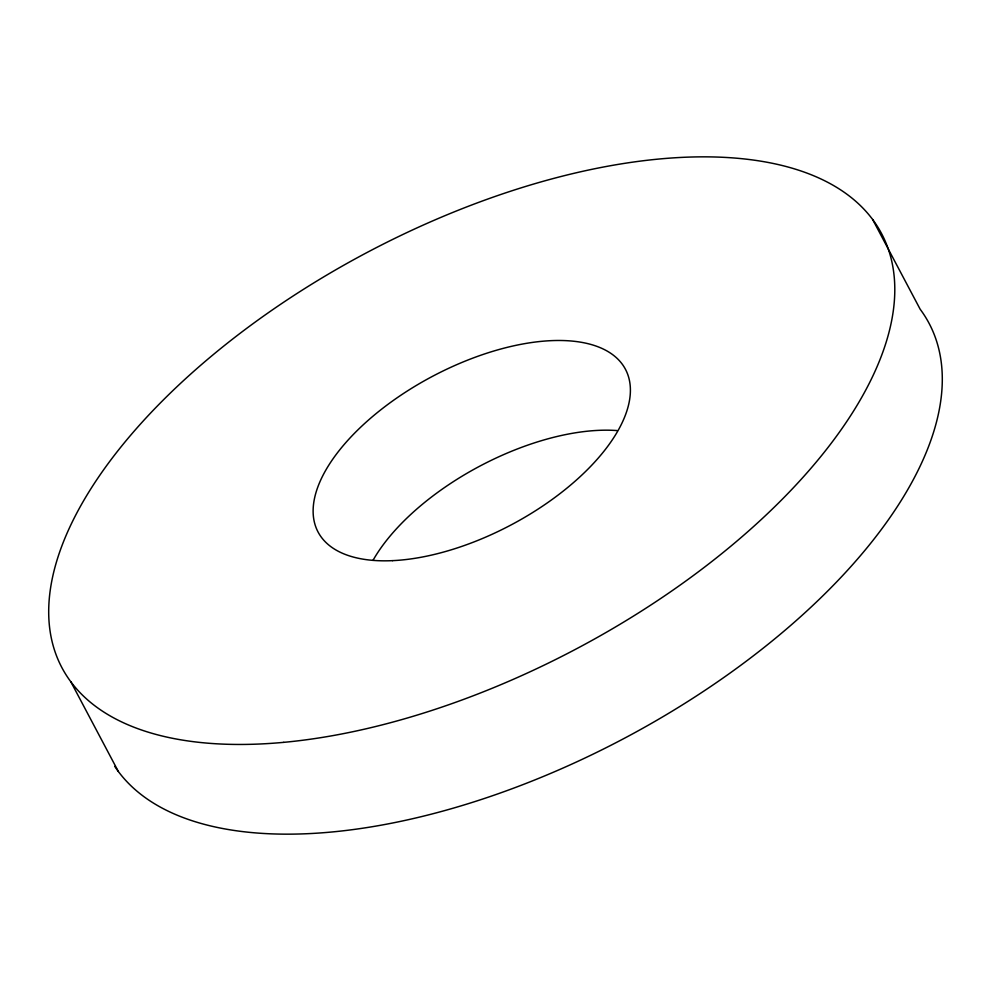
<?xml version="1.0" encoding="UTF-8"?>
<svg xmlns="http://www.w3.org/2000/svg" width="991" height="991" viewBox="0 0 991 991"><rect width="100%" height="100%" fill="white"/><g stroke="black" fill="none" stroke-linecap="round" stroke-linejoin="round"><path stroke-width="1.49" d="M872.675 219.544L920.168 309.242A463.738 224.115 -27.9 0 1 648.771 724.904A463.738 224.115 -27.9 0 1 114.783 766.415M70.832 681.758L118.325 771.456M373 560.349A173.908 84.049 -27.9 0 1 617.195 430.577M283.736 742.346A463.738 224.115 -27.9 0 0 893.956 274.371A463.738 224.115 -27.9 0 0 237.567 335.243A463.738 224.115 -27.9 0 0 283.736 742.346M392.572 560.646A173.908 84.049 -27.9 0 0 630.4 390.132A173.908 84.049 -27.9 0 0 392.287 401.182A173.908 84.049 -27.9 0 0 392.572 560.646"/></g></svg>
